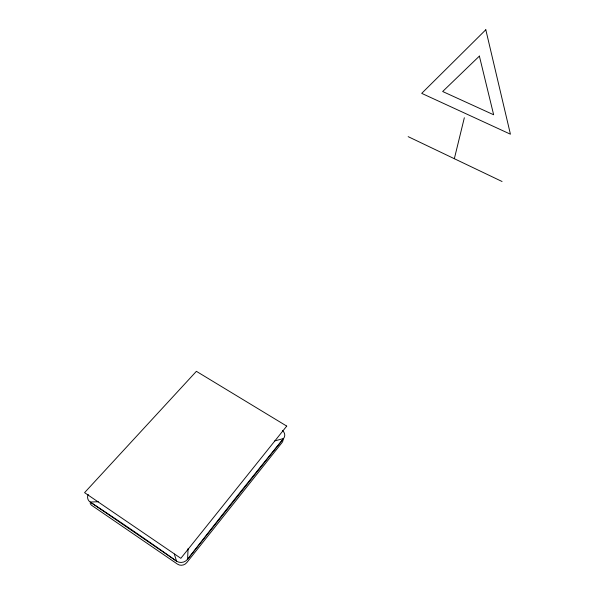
<?xml version="1.0" encoding="UTF-8"?>
<svg xmlns="http://www.w3.org/2000/svg" width="595" height="595" viewBox="0 0 595 595"><rect width="100%" height="100%" fill="white"/><g stroke="black" fill="none" stroke-linecap="round" stroke-linejoin="round"><path stroke-width="0.89" d="M188.102 548.486L187.566 559.293A7.899 7.244 -21.1 0 1 176.551 561.144A672.424 133.555 39.3 0 0 90.157 502.024A7.795 6.634 -21 0 1 88.209 494.452M454.342 158.709L464.338 117.751M274.712 440.917L283.562 438.537A7.021 6.084 3.6 0 0 282.432 430.557M98.354 501.741L90.157 502.024L176.551 561.144L174.335 554.086M408.163 136.649L502.061 181.505M283.027 440.099A5.92 5.147 3.5 0 1 282.015 442.606L186.793 562.595A6.657 6.114 -21.8 0 1 177.518 564.157L92.024 505.579A6.567 5.608 -21.4 0 1 90.172 503.281M283.562 438.537L187.566 559.293A1450.208 147.575 -57 0 1 283.562 438.537M286.731 426.094L180.843 558.318L84.572 492.653L196.387 371.325L286.731 426.094M485.81 29.75L421.706 93.363L510.428 134.195L485.81 29.75M479.384 56.101L442.658 91.511L493.649 114.768L479.384 56.101"/></g></svg>
